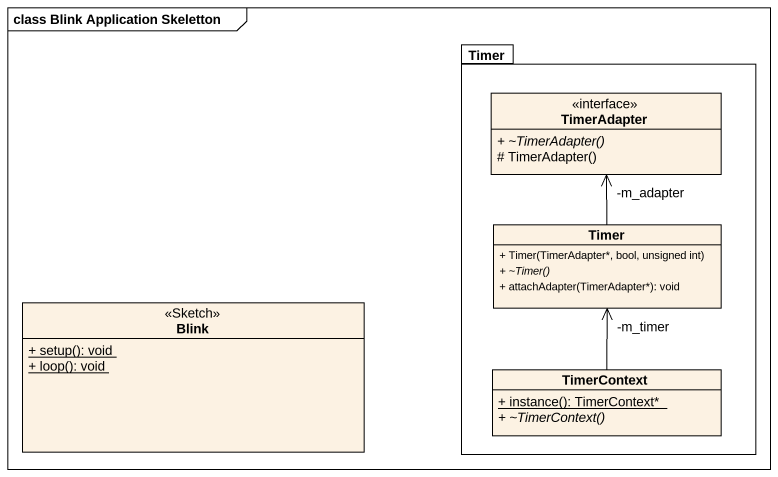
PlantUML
@startuml
mainframe class Blink Application Skeletton
hide circle
hide empty members
skinparam classAttributeIconSize 0
package Timer {
  class TimerAdapter <<interface>> {
    {abstract} + ~TimerAdapter()
    # TimerAdapter()
  }
  class "Timer" as Timer_2 {
    + Timer(TimerAdapter*, bool, unsigned int)
    {abstract} + ~Timer()
    + attachAdapter(TimerAdapter*): void
  }
  class TimerContext {
    {static} + instance(): TimerContext*
    {abstract} + ~TimerContext()
  }
}
class Blink <<Sketch>> {
  {static} + setup(): void
  {static} + loop(): void
}
Timer_2 -up-> "-m_adapter" TimerAdapter
TimerContext -up-> "-m_timer" Timer_2
@enduml
